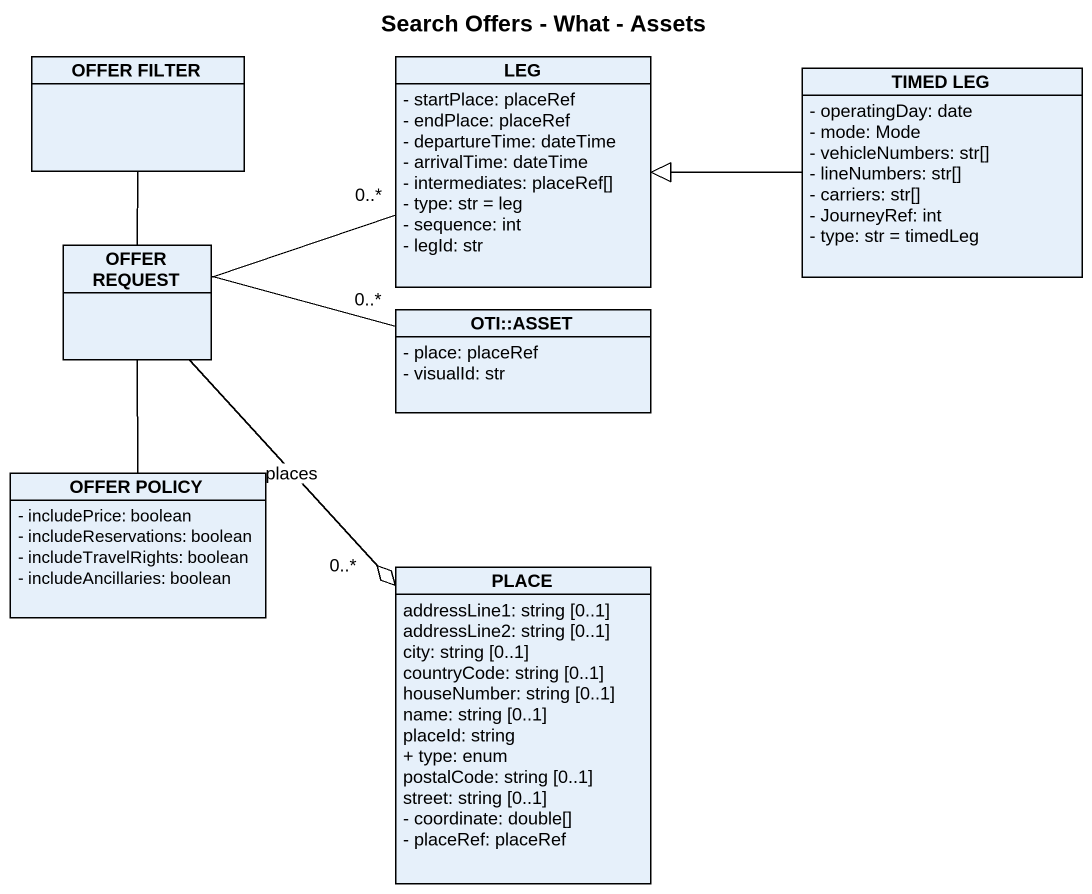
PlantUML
@startuml
title Search Offers - What - Assets
hide circle
hide empty members
skinparam classAttributeIconSize 0
class "OFFER FILTER" as OFFER_FILTER
class LEG {
  - startPlace: placeRef
  - endPlace: placeRef
  - departureTime: dateTime
  - arrivalTime: dateTime
  - intermediates: placeRef[]
  - type: str = leg
  - sequence: int
  - legId: str
}
class "TIMED LEG" as TIMED_LEG {
  - operatingDay: date
  - mode: Mode
  - vehicleNumbers: str[]
  - lineNumbers: str[]
  - carriers: str[]
  - JourneyRef: int
  - type: str = timedLeg
}
class "OFFER REQUEST" as OFFER_REQUEST
class "OTI::ASSET" as OTI_ASSET {
  - place: placeRef
  - visualId: str
}
class "OFFER POLICY" as OFFER_POLICY {
  - includePrice: boolean
  - includeReservations: boolean
  - includeTravelRights: boolean
  - includeAncillaries: boolean
}
class PLACE {
  addressLine1: string [0..1]
  addressLine2: string [0..1]
  city: string [0..1]
  countryCode: string [0..1]
  houseNumber: string [0..1]
  name: string [0..1]
  placeId: string
  + type: enum
  postalCode: string [0..1]
  street: string [0..1]
  - coordinate: double[]
  - placeRef: placeRef
}
TIMED_LEG -left-|> LEG
OFFER_REQUEST -up- OFFER_FILTER
OFFER_REQUEST -right- "0..*" LEG
OFFER_REQUEST -right- "0..*" OTI_ASSET
OFFER_REQUEST -- OFFER_POLICY
OFFER_REQUEST --o "0..*" PLACE : places
@enduml
